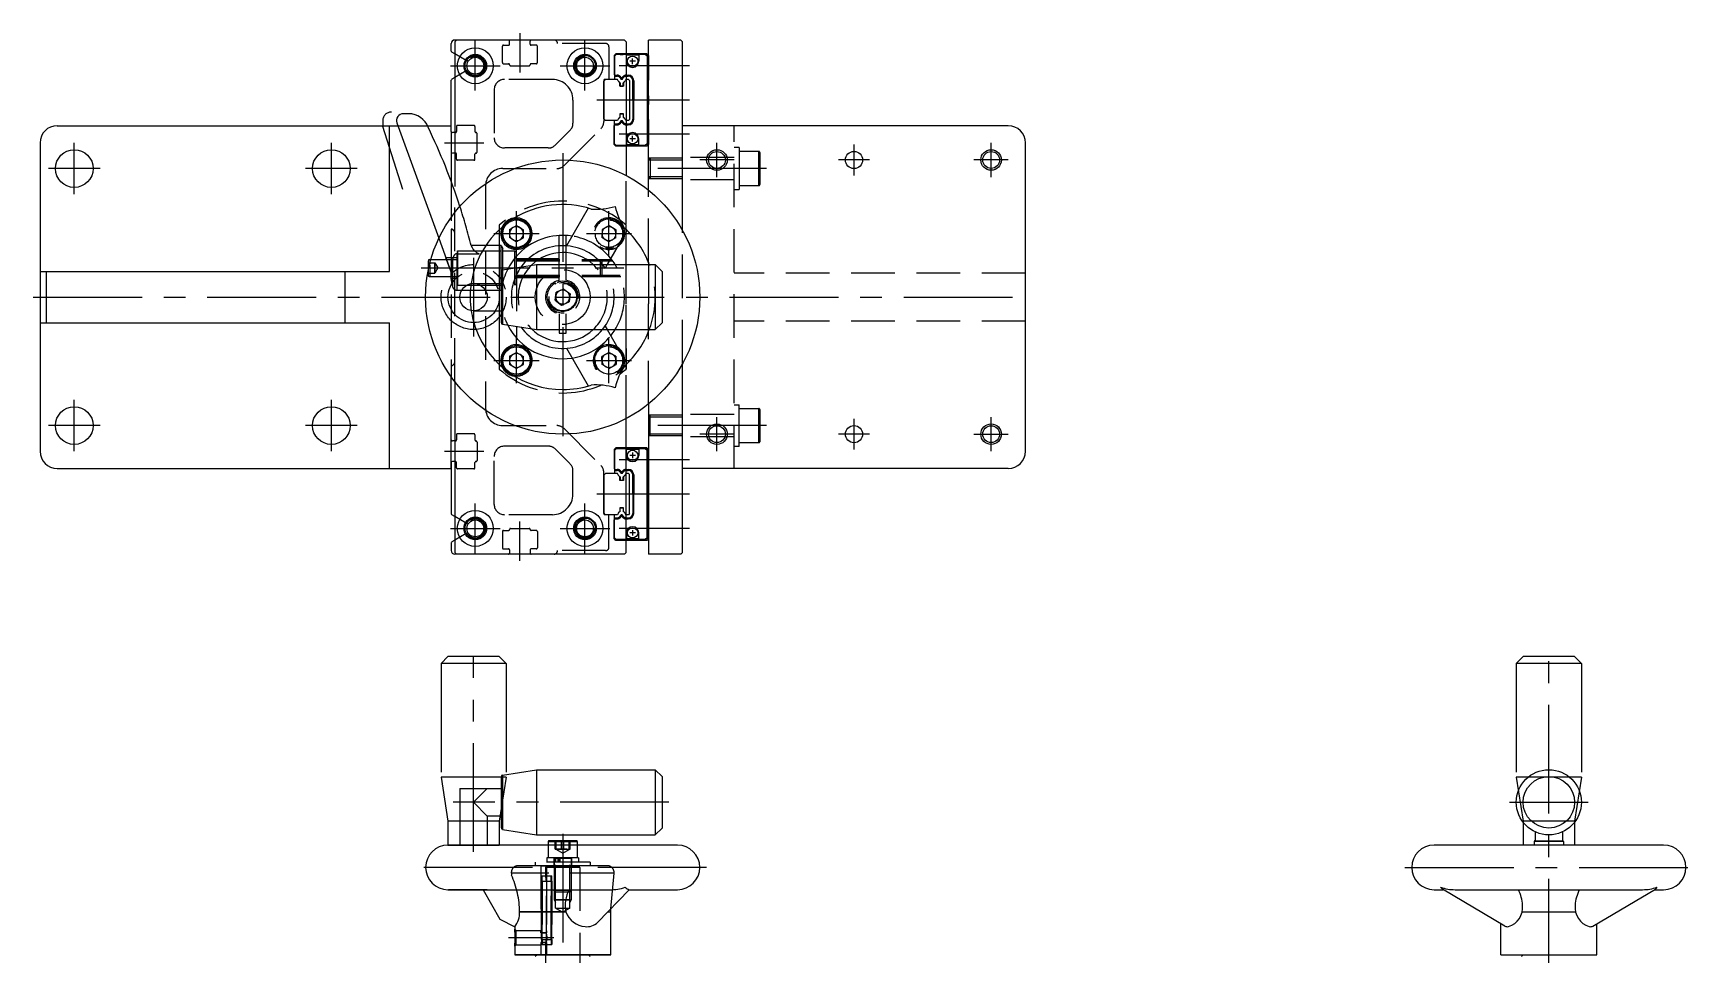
# Model space of a CAD drawing. Extents: x -30 to 517, y -19 to 683.
# Drawn here: x -2 to 482.2, y 414 to 682.9 of the extents above; entities that cross this region are included whole.
import ezdxf

# ---------------------------------------------------------------- set-up
doc = ezdxf.new("R2010")
doc.units = 0
for name, pattern in [('CENTER', [50.8, 31.75, -6.35, 6.35, -6.35]), ('DASHED', [19.05, 12.7, -6.35]), ('PHANTOM', [63.5, 31.75, -6.35, 6.35, -6.35, 6.35, -6.35])]:
    doc.linetypes.add(name, pattern=pattern)
doc.layers.get('0').update_dxf_attribs({"linetype": 'CONTINUOUS'})
doc.layers.add('CENTER', color=1, linetype='CENTER')

msp = doc.modelspace()

# ---------------------------------------------------------------- linework, layer by layer
at = {"color": 7, "linetype": 'CONTINUOUS'}
for p, q in [((120, 677.64), (120, 679.93)), ((121.5, 680.93), (121, 680.43)), ((121.5, 680.93), (121, 680.93)), ((121, 680.43), (121, 638.23)), ((170.5, 680.93), (121.5, 680.93)), ((170.5, 680.93), (171, 680.43)), ((171, 680.43), (171, 641.39)), ((177.5, 637.15), (177.5, 680.93)), ((185.5, 680.93), (177.5, 680.93)), ((187, 680.93), (185.5, 680.93)), ((187.5, 680.43), (187, 680.93)), ((187.5, 625.29), (187.5, 680.43)), ((121, 676.89), (120.15, 677.38)), ((177, 676.93), (171, 676.93)), ((176.7, 676.73), (171, 676.73)), ((171.1, 676.68), (171, 676.68)), ((171.1, 674.73), (171.1, 676.68)), ((174.7, 676.48), (171.1, 676.48)), ((173.7, 674.73), (172.1, 674.73)), ((172.9, 673.93), (172.9, 675.53)), ((174.7, 676.68), (174.7, 674.73)), ((176.6, 676.68), (174.7, 676.68)), ((177.1, 676.18), (176.6, 676.68)), ((177.2, 676.23), (176.7, 676.73)), ((177.5, 676.43), (177, 676.93)), ((177.1, 676.18), (177.1, 650.68)), ((177.2, 676.23), (177.2, 650.63)), ((177.5, 676.43), (177.5, 669.23)), ((120, 654.23), (120, 669.21)), ((121, 669.96), (120.15, 669.47)), ((171.7, 669.43), (171, 669.43)), ((171.01, 670.66), (171.63, 670.66)), ((171.01, 670.66), (171.01, 670.36)), ((171.01, 670.36), (171.63, 670.36)), ((171.63, 670.36), (171.63, 670.66)), ((172, 669.13), (171.7, 669.43)), ((172, 669.13), (172, 657.73)), ((172.93, 663.43), (172.93, 669.06)), ((172.93, 669.06), (173.23, 669.06)), ((173.23, 669.06), (173.23, 663.43)), ((177.25, 668.83), (177.5, 669.23)), ((177.25, 668.83), (177.25, 658.03)), ((172.93, 663.43), (172.93, 657.8)), ((173.23, 663.43), (172.93, 663.43)), ((173.23, 657.8), (173.23, 663.43)), ((177.5, 664.63), (177.25, 665.03)), ((177.5, 664.63), (177.5, 662.23)), ((107.58, 659.43), (106, 659.43)), ((177.5, 662.23), (177.25, 661.83)), ((5, 655.93), (102, 655.93)), ((102, 613.43), (102, 655.93)), ((102, 655.93), (104.42, 655.93)), ((104.12, 656.74), (116.37, 623.09)), ((113.04, 655.93), (120, 655.93)), ((120, 654.23), (120, 647.63)), ((121, 653.93), (120.3, 653.93)), ((171.7, 657.43), (171, 657.43)), ((171.01, 656.5), (171.63, 656.5)), ((171.01, 656.2), (171.01, 656.5)), ((171.01, 656.2), (171.63, 656.2)), ((171.63, 656.5), (171.63, 656.2)), ((172, 657.73), (171.7, 657.43)), ((172.93, 657.8), (173.23, 657.8)), ((177.25, 658.03), (177.5, 657.63)), ((177.5, 657.63), (177.5, 650.43)), ((282.5, 655.93), (187.5, 655.93)), ((0, 650.93), (0, 613.43)), ((171.1, 650.18), (171, 650.18)), ((176.7, 650.13), (171, 650.13)), ((177, 649.93), (171, 649.93)), ((171.1, 652.13), (171.1, 650.18)), ((174.7, 650.38), (171.1, 650.38)), ((173.7, 652.13), (172.1, 652.13)), ((172.9, 651.33), (172.9, 652.93)), ((174.7, 650.18), (174.7, 652.13)), ((176.6, 650.18), (174.7, 650.18)), ((177.1, 650.68), (176.6, 650.18)), ((177.2, 650.63), (176.7, 650.13)), ((177.5, 650.43), (177, 649.93)), ((287.5, 560.93), (287.5, 650.93)), ((120, 647.63), (120, 640.92)), ((121, 647.93), (120.3, 647.93)), ((159.97, 631.87), (153.63, 620.88)), ((134, 625.59), (134, 620.93)), ((134.76, 624.76), (134.41, 624.79)), ((136.98, 625.64), (136.94, 623.28)), ((136.98, 625.64), (139.04, 626.79)), ((139.04, 626.79), (141.06, 625.57)), ((141.02, 623.21), (141.06, 625.57)), ((171.23, 625.37), (165.49, 615.43)), ((171, 615.43), (171, 624.97)), ((134.5, 620.93), (130.05, 620.93)), ((134.76, 624.09), (134.41, 624.07)), ((134.5, 613.38), (134.5, 620.93)), ((134.5, 620.93), (135, 620.06)), ((135, 613.89), (135, 620.06)), ((138.96, 622.07), (136.94, 623.28)), ((138.96, 622.07), (141.02, 623.21)), ((151.5, 620.89), (151.5, 623.9)), ((153.5, 623.9), (151.5, 623.9)), ((153.5, 620.89), (153.5, 623.9)), ((113.2, 616.43), (113.2, 613.38)), ((113.7, 616.93), (114.04, 616.93)), ((113.7, 616.93), (113.7, 615.65)), ((134.92, 613.88), (144.83, 615.43)), ((135, 619.43), (138.5, 619.43)), ((138.5, 619.43), (139, 618.93)), ((138.5, 614.44), (138.5, 619.43)), ((139, 614.52), (139, 618.93)), ((144.83, 615.43), (144.83, 596.43)), ((144.83, 615.43), (179.5, 615.43)), ((179.5, 615.43), (179.5, 596.43)), ((179.5, 615.43), (181.5, 613.43)), ((0, 613.43), (0, 598.43)), ((0, 613.43), (1.83, 613.43)), ((1.83, 613.43), (88.98, 613.43)), ((1.83, 613.43), (1.83, 598.43)), ((88.98, 613.43), (102, 613.43)), ((88.98, 598.43), (88.98, 613.43)), ((134.5, 613.38), (134.5, 598.47)), ((134.92, 613.88), (134.92, 597.98)), ((181.5, 613.43), (181.5, 598.43)), ((126.5, 609.93), (134.5, 609.93)), ((126.5, 601.93), (134.5, 601.93)), ((134, 601.93), (134, 586.26)), ((0, 598.43), (0, 560.93)), ((0, 598.43), (1.83, 598.43)), ((1.83, 598.43), (88.98, 598.43)), ((88.98, 598.43), (102, 598.43)), ((102, 555.93), (102, 598.43)), ((134.92, 597.98), (144.83, 596.43)), ((139, 597.34), (139, 593.48)), ((144.83, 596.43), (179.5, 596.43)), ((165.49, 596.43), (171.23, 586.48)), ((179.5, 596.43), (181.5, 598.43)), ((153.63, 590.97), (159.97, 579.98)), ((134.76, 587.76), (134.41, 587.79)), ((134.76, 587.09), (134.41, 587.07)), ((136.98, 588.64), (136.94, 586.28)), ((138.96, 585.07), (136.94, 586.28)), ((136.98, 588.64), (139.04, 589.79)), ((138.96, 585.07), (141.02, 586.21)), ((139.04, 589.79), (141.06, 588.57)), ((141.02, 586.21), (141.06, 588.57)), ((187.5, 531.43), (187.5, 586.56)), ((120, 564.23), (120, 582.73)), ((121, 581.39), (121, 531.43)), ((177.5, 574.7), (177.5, 530.93)), ((171, 531.43), (171, 570.46)), ((120, 555.93), (120, 564.23)), ((121, 563.93), (120.3, 563.93)), ((177, 561.93), (171, 561.93)), ((176.7, 561.73), (171, 561.73)), ((177.2, 561.23), (176.7, 561.73)), ((177.5, 561.43), (177, 561.93)), ((120, 557.63), (120, 542.64)), ((121, 557.93), (120.3, 557.93)), ((171.1, 561.68), (171, 561.68)), ((171.1, 559.73), (171.1, 561.68)), ((174.7, 561.48), (171.1, 561.48)), ((173.7, 559.73), (172.1, 559.73)), ((172.9, 560.53), (172.9, 558.93)), ((174.7, 561.68), (174.7, 559.73)), ((176.6, 561.68), (174.7, 561.68)), ((177.1, 561.18), (176.6, 561.68)), ((177.1, 535.68), (177.1, 561.18)), ((177.2, 535.63), (177.2, 561.23)), ((177.5, 554.23), (177.5, 561.43)), ((187.5, 531.43), (187.5, 559)), ((5, 555.93), (102, 555.93)), ((102, 555.93), (120, 555.93)), ((171.7, 554.43), (171, 554.43)), ((171.01, 555.66), (171.63, 555.66)), ((171.01, 555.66), (171.01, 555.36)), ((171.01, 555.36), (171.63, 555.36)), ((171.63, 555.36), (171.63, 555.66)), ((172, 554.13), (171.7, 554.43)), ((172, 542.73), (172, 554.13)), ((172.93, 548.43), (172.93, 554.06)), ((172.93, 554.06), (173.23, 554.06)), ((173.23, 554.06), (173.23, 548.43)), ((177.25, 553.83), (177.5, 554.23)), ((177.25, 543.03), (177.25, 553.83)), ((282.5, 555.93), (187.5, 555.93)), ((172.93, 548.43), (172.93, 542.8)), ((173.23, 548.43), (172.93, 548.43)), ((173.23, 542.8), (173.23, 548.43)), ((177.5, 549.63), (177.25, 550.03)), ((177.5, 547.23), (177.25, 546.83)), ((177.5, 547.23), (177.5, 549.63)), ((121, 541.89), (120.15, 542.38)), ((171.7, 542.43), (171, 542.43)), ((172, 542.73), (171.7, 542.43)), ((172.93, 542.8), (173.23, 542.8)), ((177.25, 543.03), (177.5, 542.63)), ((177.5, 535.43), (177.5, 542.63)), ((171.01, 541.5), (171.63, 541.5)), ((171.01, 541.2), (171.01, 541.5)), ((171.01, 541.2), (171.63, 541.2)), ((171.63, 541.5), (171.63, 541.2)), ((172.9, 537.93), (172.9, 536.33)), ((120, 534.21), (120, 531.93)), ((121, 534.96), (120.15, 534.47)), ((171.1, 535.18), (171, 535.18)), ((176.7, 535.13), (171, 535.13)), ((177, 534.93), (171, 534.93)), ((171.1, 537.13), (171.1, 535.18)), ((174.7, 535.38), (171.1, 535.38)), ((173.7, 537.13), (172.1, 537.13)), ((174.7, 535.18), (174.7, 537.13)), ((176.6, 535.18), (174.7, 535.18)), ((177.1, 535.68), (176.6, 535.18)), ((177.2, 535.63), (176.7, 535.13)), ((177.5, 535.43), (177, 534.93)), ((121, 531.43), (121.5, 530.93)), ((121.5, 530.93), (121, 530.93)), ((170.5, 530.93), (121.5, 530.93)), ((171, 531.43), (170.5, 530.93)), ((185.5, 530.93), (177.5, 530.93)), ((187, 530.93), (177.5, 530.93)), ((187, 530.93), (185.5, 530.93)), ((187.5, 531.43), (187, 530.93)), ((187.5, 531.43), (187, 530.93)), ((134.5, 465.96), (134.5, 451.04)), ((134.92, 466.45), (144.83, 468)), ((134.92, 466.45), (134.92, 450.55)), ((144.83, 468), (144.83, 449)), ((144.83, 468), (179.5, 468)), ((179.5, 468), (179.5, 449)), ((179.5, 468), (181.5, 466)), ((181.5, 466), (181.5, 451)), ((122.5, 462.5), (130.5, 462.5)), ((122.5, 462.5), (122.5, 446)), ((130.5, 462.5), (126.5, 458.5)), ((130.5, 462.5), (134.5, 462.5)), ((126.5, 458.5), (130.5, 454.5)), ((134.5, 454.5), (130.5, 454.5)), ((130.5, 454.5), (130.5, 446)), ((134.92, 450.55), (144.83, 449)), ((179.5, 449), (181.5, 451)), ((186, 446), (119, 446)), ((186, 446), (119, 446)), ((119.02, 446), (133.98, 446)), ((119.03, 446), (119.02, 446)), ((144.83, 449), (179.5, 449)), ((148.25, 447.05), (150.88, 447.05)), ((156.75, 447.05), (148.25, 447.05)), ((148.25, 447.05), (148.25, 446)), ((156.5, 447.3), (148.5, 447.3)), ((150.88, 447.05), (156.75, 447.05)), ((156.75, 447.05), (156.75, 446)), ((473.73, 446), (406.73, 446)), ((444.48, 447.05), (435.98, 447.05)), ((435.98, 447.05), (435.98, 446)), ((436.23, 449.88), (436.23, 447.3)), ((436.23, 447.3), (444.23, 447.3)), ((444.23, 449.88), (444.23, 447.3)), ((444.48, 447.05), (444.48, 446)), ((119, 433), (130.29, 433)), ((119.14, 433), (119.98, 433)), ((119.98, 433), (119.14, 433)), ((119.16, 433), (166.39, 433)), ((119.16, 433), (166.39, 433)), ((130.29, 433), (119.98, 433)), ((130.49, 433), (122.51, 433)), ((129.33, 433), (134.12, 433)), ((129.33, 433), (130.29, 433)), ((130.29, 433), (129.33, 433)), ((129.33, 433), (134.16, 424.43)), ((171.9, 433), (162.69, 423.47)), ((171.9, 433), (186, 433)), ((171.96, 433), (186, 433)), ((406.73, 433), (409.44, 433)), ((427.37, 422.39), (409.16, 433.17)), ((412.89, 433), (467.58, 433)), ((453.1, 422.39), (471.31, 433.17)), ((471.03, 433), (473.73, 433)), ((153.43, 426.5), (139.94, 426.5)), ((139.94, 426.5), (153.43, 426.5)), ((165.65, 426.5), (166.5, 426.5)), ((166.5, 426.5), (166.58, 427.46)), ((166.5, 414), (166.5, 426.5)), ((432.44, 426.5), (448.03, 426.5)), ((134.16, 424.43), (138.5, 422.2)), ((138.5, 422.2), (138.5, 421.49)), ((426.23, 414), (426.23, 423.06)), ((454.23, 414), (454.23, 423.06)), ((138.5, 416.5), (138.5, 414)), ((152.5, 414), (138.5, 414)), ((138.5, 414), (166.5, 414)), ((145, 414), (144.5, 413.5)), ((147.73, 414), (146.1, 414)), ((146.1, 414), (147.73, 414)), ((147.73, 414), (157.45, 414)), ((166.5, 414), (152.5, 414)), ((160, 414), (160.5, 413.5)), ((426.23, 414), (454.23, 414)), ((432.73, 414), (432.23, 413.5))]:
    msp.add_line(p, q, dxfattribs=at)
at = {"color": 3, "linetype": 'DASHED'}
for p, q in [((136.7, 680.93), (121.5, 680.93)), ((134.9, 674.33), (134.9, 679.13)), ((135.2, 679.43), (136.7, 679.43)), ((137, 679.73), (137, 680.63)), ((143, 679.73), (143, 680.63)), ((150, 680.93), (143.3, 680.93)), ((144.8, 679.43), (143.3, 679.43)), ((145.1, 674.33), (145.1, 679.13)), ((165, 679.93), (151, 679.93)), ((166, 678.93), (166, 669.43)), ((124.37, 674.95), (121, 676.89)), ((135.2, 674.03), (136.7, 674.03)), ((137.3, 673.43), (142.7, 673.43)), ((144.8, 674.03), (143.3, 674.03)), ((168, 676.93), (167.5, 676.43)), ((167.5, 676.43), (167.5, 670.93)), ((168.1, 676.73), (167.6, 676.23)), ((168.1, 676.68), (167.6, 676.18)), ((167.6, 676.23), (167.6, 676.18)), ((167.6, 676.18), (167.6, 670.66)), ((171, 676.93), (168, 676.93)), ((169.3, 676.73), (168.1, 676.73)), ((171, 676.68), (168.1, 676.68)), ((169.3, 676.73), (169.3, 676.68)), ((169.3, 676.73), (170.1, 676.73)), ((170.1, 676.73), (170.1, 676.68)), ((171, 676.73), (170.1, 676.73)), ((124.37, 671.91), (121, 669.96)), ((149.5, 669.43), (135.5, 669.43)), ((165, 669.43), (164.5, 668.93)), ((164.5, 669.13), (164.5, 657.17)), ((164.5, 657.93), (164.5, 668.93)), ((166, 669.43), (164.8, 669.43)), ((168.44, 669.43), (165, 669.43)), ((167.5, 670.93), (167.6, 670.71)), ((167.6, 670.66), (168.39, 670.66)), ((167.6, 670.66), (167.6, 670.36)), ((167.6, 670.36), (168.39, 670.36)), ((167.6, 670.36), (167.6, 669.43)), ((168.39, 670.66), (168.39, 670.36)), ((168.65, 669.06), (168.44, 669.43)), ((169.2, 667.43), (169.2, 668.54)), ((169.2, 668.46), (169.25, 668.44)), ((169.25, 668.44), (169.25, 667.48)), ((169.52, 670.01), (169.26, 669.86)), ((169.26, 669.86), (169.35, 669.7)), ((169.61, 669.85), (169.35, 669.7)), ((169.52, 670.01), (169.61, 669.85)), ((169.62, 669.84), (169.61, 669.85)), ((169.61, 669.85), (169.61, 669.85)), ((169.61, 669.85), (169.62, 669.84)), ((169.88, 670.01), (169.79, 669.85)), ((169.79, 669.85), (169.79, 669.85)), ((169.79, 669.85), (170.05, 669.7)), ((169.88, 670.01), (170.14, 669.86)), ((170.05, 669.7), (170.14, 669.86)), ((170.2, 668.46), (170.15, 668.44)), ((170.15, 667.48), (170.15, 668.44)), ((170.2, 668.54), (170.2, 667.43)), ((170.96, 669.43), (170.75, 669.06)), ((171, 669.43), (170.96, 669.43)), ((132.5, 666.43), (132.5, 652.43)), ((155.5, 663.43), (155.5, 656.66)), ((170.2, 667.43), (169.2, 667.43)), ((169.25, 667.48), (170.15, 667.48)), ((169.2, 659.43), (169.2, 658.32)), ((170.2, 659.43), (169.2, 659.43)), ((169.25, 658.42), (169.25, 659.38)), ((169.25, 659.38), (170.15, 659.38)), ((170.15, 659.38), (170.15, 658.42)), ((170.2, 658.32), (170.2, 659.43)), ((104.42, 655.93), (113.04, 655.93)), ((121.2, 653.93), (121, 653.93)), ((121.5, 655.73), (121.5, 654.23)), ((126.6, 656.03), (121.8, 656.03)), ((126.9, 655.73), (126.9, 654.23)), ((154.62, 654.53), (150.39, 650.31)), ((152.88, 644.31), (163.62, 655.05)), ((165, 657.43), (164.5, 657.93)), ((168.44, 657.43), (165, 657.43)), ((167.5, 655.93), (167.6, 656.15)), ((167.5, 650.43), (167.5, 655.93)), ((167.6, 656.5), (167.6, 657.43)), ((167.6, 656.2), (167.6, 656.5)), ((167.6, 656.5), (168.39, 656.5)), ((167.6, 650.68), (167.6, 656.2)), ((167.6, 656.2), (168.39, 656.2)), ((168.39, 656.2), (168.39, 656.5)), ((168.65, 657.8), (168.44, 657.43)), ((169.2, 658.39), (169.25, 658.42)), ((169.26, 657), (169.35, 657.16)), ((169.52, 656.85), (169.26, 657)), ((169.61, 657.01), (169.35, 657.16)), ((169.52, 656.85), (169.61, 657)), ((169.62, 657.01), (169.61, 657.01)), ((169.61, 657.01), (169.61, 657)), ((169.61, 657), (169.62, 657.01)), ((169.79, 657.01), (170.05, 657.16)), ((169.79, 657.01), (169.79, 657.01)), ((169.88, 656.85), (169.79, 657.01)), ((169.88, 656.85), (170.14, 657)), ((170.05, 657.16), (170.14, 657)), ((170.2, 658.39), (170.15, 658.42)), ((170.96, 657.43), (170.75, 657.8)), ((171, 657.43), (170.96, 657.43)), ((202.5, 555.93), (202.5, 655.93)), ((127.5, 648.23), (127.5, 653.63)), ((148.27, 649.43), (135.5, 649.43)), ((168, 649.93), (167.5, 650.43)), ((168.1, 650.18), (167.6, 650.68)), ((167.6, 650.63), (167.6, 650.68)), ((168.1, 650.13), (167.6, 650.63)), ((171, 649.93), (168, 649.93)), ((171, 650.18), (168.1, 650.18)), ((169.3, 650.13), (168.1, 650.13)), ((169.3, 650.13), (169.3, 650.18)), ((169.3, 650.13), (170.1, 650.13)), ((170.1, 650.13), (170.1, 650.18)), ((171, 650.13), (170.1, 650.13)), ((204, 649.54), (202.5, 649.54)), ((204, 649.54), (204, 637.34)), ((121.2, 647.93), (121, 647.93)), ((121.5, 646.13), (121.5, 647.63)), ((126.6, 645.83), (121.8, 645.83)), ((126.9, 646.13), (126.9, 647.63)), ((187.5, 646.43), (177.5, 646.43)), ((177.5, 645.89), (178.04, 646.43)), ((187.5, 645.89), (177.5, 645.89)), ((178.04, 646.43), (178.04, 640.43)), ((202.5, 646.68), (187.5, 646.68)), ((209.7, 648.44), (204, 648.44)), ((209.7, 643.89), (209.7, 648.44)), ((210, 648.14), (210, 643.86)), ((120, 640.92), (120, 625.77)), ((135, 643.43), (150.76, 643.43)), ((171, 627.06), (171, 641.51)), ((187.5, 640.97), (177.5, 640.97)), ((178.04, 640.43), (177.5, 640.97)), ((187.5, 640.43), (177.5, 640.43)), ((202.5, 640.18), (187.5, 640.18)), ((209.7, 638.44), (209.7, 643.89)), ((210, 643.86), (210, 638.74)), ((121, 581.27), (121, 638.23)), ((130, 638.43), (130, 573.43)), ((177.5, 616.13), (177.5, 637.03)), ((202.5, 637.34), (204, 637.34)), ((204, 638.44), (209.7, 638.44)), ((120, 625.77), (120, 582.61)), ((134, 626.95), (134, 625.59)), ((163.98, 625.64), (163.94, 623.28)), ((166.04, 626.79), (163.98, 625.64)), ((166.04, 626.79), (168.06, 625.57)), ((168.02, 623.21), (168.06, 625.57)), ((170.24, 624.76), (170.59, 624.79)), ((170.24, 624.64), (170.59, 624.67)), ((171, 624.97), (171, 626.95)), ((171, 626.26), (171, 626.95)), ((187.5, 586.56), (187.5, 625.29)), ((116.37, 623.09), (120.38, 612.07)), ((130.05, 620.93), (125.8, 620.93)), ((134, 620.93), (134, 609.93)), ((151.5, 610.83), (151.5, 620.89)), ((153.5, 610.83), (153.5, 620.89)), ((165.96, 622.07), (163.94, 623.28)), ((168.02, 623.21), (165.96, 622.07)), ((113.2, 615.93), (115.2, 615.93)), ((113.2, 615.93), (115.2, 615.93)), ((113.7, 614.43), (113.7, 615.65)), ((113.7, 615.26), (113.7, 611.93)), ((114.04, 616.93), (121.84, 616.93)), ((115.2, 615.18), (115.2, 615.93)), ((115.2, 615.18), (115.2, 615.93)), ((115.2, 615.18), (115.2, 615.93)), ((115.2, 615.93), (115.2, 615.18)), ((115.2, 615.93), (116.07, 614.43)), ((115.2, 614.43), (115.2, 615.18)), ((115.2, 613.68), (115.2, 615.18)), ((115.2, 615.18), (115.2, 613.68)), ((115.2, 615.18), (115.2, 614.43)), ((118.43, 617.43), (121.84, 617.43)), ((119.88, 613.45), (118.43, 617.42)), ((120.38, 616.78), (120.38, 608.95)), ((121.64, 618.58), (121.64, 607.97)), ((121.64, 618.58), (128.14, 618.58)), ((121.64, 618.58), (128.14, 618.58)), ((121.84, 619.43), (121.84, 609.43)), ((121.84, 609.43), (121.84, 619.43)), ((121.84, 619.43), (135, 619.43)), ((121.84, 611.43), (121.84, 617.43)), ((121.84, 611.93), (121.84, 616.93)), ((139, 617.18), (151.5, 617.18)), ((139, 616.93), (166.75, 616.93)), ((139, 616.49), (167.07, 616.49)), ((163.51, 611.93), (163.51, 616.93)), ((163.51, 616.93), (163.94, 616.49)), ((163.94, 616.49), (163.94, 612.36)), ((165.49, 615.43), (164.89, 614.38)), ((171, 603.93), (171, 615.43)), ((177.5, 616.13), (177.5, 603.93)), ((113.2, 614.43), (115.2, 614.43)), ((113.2, 614.43), (115.2, 614.43)), ((113.2, 613.38), (113.2, 612.93)), ((113.2, 612.93), (113.2, 612.43)), ((113.2, 612.93), (115.2, 612.93)), ((113.2, 612.93), (115.2, 612.93)), ((113.7, 611.93), (121.84, 611.93)), ((115.2, 613.68), (115.2, 614.43)), ((115.2, 614.43), (115.2, 613.68)), ((116.07, 614.43), (115.2, 612.93)), ((115.2, 613.68), (115.2, 612.93)), ((115.2, 612.93), (115.2, 613.68)), ((115.2, 612.93), (115.2, 613.68)), ((115.2, 613.68), (115.2, 612.93)), ((119.88, 613.45), (120.38, 612.07)), ((120.38, 612.07), (119.88, 613.45)), ((119.88, 613.45), (119.88, 611.43)), ((119.88, 611.43), (121.84, 611.43)), ((134.5, 607.93), (134.5, 613.38)), ((135, 608.79), (135, 613.89)), ((138.5, 609.43), (138.5, 614.44)), ((139, 614.52), (139, 597.34)), ((139, 612.46), (139, 614.52)), ((139, 609.97), (139, 612.46)), ((139, 612.36), (169.31, 612.36)), ((139, 611.93), (169.47, 611.93)), ((139, 611.68), (151.5, 611.68)), ((151.19, 609.97), (151.08, 610.3)), ((163.52, 611.93), (163.94, 612.36)), ((287.5, 612.93), (202.5, 612.93)), ((121.64, 607.93), (134.5, 607.93)), ((121.84, 609.43), (138.5, 609.43)), ((134, 609.93), (134, 601.93)), ((134.5, 607.93), (135, 608.79)), ((138.5, 609.43), (139, 609.93)), ((150.32, 605.03), (150.63, 607.36)), ((150.57, 609.72), (150.42, 610.03)), ((152.81, 608.26), (150.63, 607.36)), ((152.81, 608.26), (154.68, 606.83)), ((154.68, 606.83), (154.37, 604.49)), ((150.32, 605.03), (152.19, 603.59)), ((151.5, 601.03), (151.5, 595.43)), ((152.19, 603.59), (154.37, 604.49)), ((153.5, 595.43), (153.5, 601.03)), ((171, 590.93), (171, 603.93)), ((177.5, 574.58), (177.5, 603.93)), ((164.89, 597.47), (165.49, 596.43)), ((287.5, 598.93), (202.5, 598.93)), ((151.5, 595.43), (153.5, 595.43)), ((171, 570.46), (171, 590.93)), ((171, 590.93), (171, 584.91)), ((171, 584.91), (171, 590.93)), ((134, 586.26), (134, 584.91)), ((165.96, 589.79), (163.94, 588.57)), ((163.98, 586.21), (163.94, 588.57)), ((166.04, 585.07), (163.98, 586.21)), ((168.02, 588.64), (165.96, 589.79)), ((166.04, 585.07), (168.06, 586.28)), ((168.02, 588.64), (168.06, 586.28)), ((170.24, 587.22), (170.59, 587.19)), ((170.24, 587.09), (170.59, 587.07)), ((171, 585.59), (171, 584.91)), ((187.5, 571.43), (177.5, 571.43)), ((178.04, 571.43), (177.5, 570.89)), ((178.04, 565.43), (178.04, 571.43)), ((202.5, 571.68), (187.5, 571.68)), ((202.5, 574.53), (204, 574.53)), ((204, 562.33), (204, 574.53)), ((204, 573.43), (209.7, 573.43)), ((209.7, 563.43), (209.7, 573.43)), ((210, 573.13), (210, 563.73)), ((135, 568.43), (150.76, 568.43)), ((152.88, 567.55), (163.62, 556.81)), ((187.5, 570.89), (177.5, 570.89)), ((121.2, 563.93), (121, 563.93)), ((121.5, 565.73), (121.5, 564.23)), ((126.6, 566.03), (121.8, 566.03)), ((126.9, 565.73), (126.9, 564.23)), ((127.5, 563.63), (127.5, 558.23)), ((148.27, 562.43), (135.5, 562.43)), ((168, 561.93), (167.5, 561.43)), ((168.1, 561.73), (167.6, 561.23)), ((171, 561.93), (168, 561.93)), ((169.3, 561.73), (168.1, 561.73)), ((169.3, 561.73), (169.3, 561.68)), ((169.3, 561.73), (170.1, 561.73)), ((170.1, 561.73), (170.1, 561.68)), ((171, 561.73), (170.1, 561.73)), ((187.5, 565.97), (177.5, 565.97)), ((177.5, 565.97), (178.04, 565.43)), ((187.5, 565.43), (177.5, 565.43)), ((202.5, 565.18), (187.5, 565.18)), ((204, 562.33), (202.5, 562.33)), ((209.7, 563.43), (204, 563.43)), ((121.2, 557.93), (121, 557.93)), ((121.5, 556.13), (121.5, 557.63)), ((126.9, 556.13), (126.9, 557.63)), ((132.5, 545.43), (132.5, 559.43)), ((154.62, 557.32), (150.39, 561.55)), ((167.5, 561.43), (167.5, 555.93)), ((168.1, 561.68), (167.6, 561.18)), ((167.6, 561.23), (167.6, 561.18)), ((167.6, 561.18), (167.6, 555.66)), ((171, 561.68), (168.1, 561.68)), ((126.6, 555.83), (121.8, 555.83)), ((155.5, 548.43), (155.5, 555.2)), ((164.5, 542.73), (164.5, 554.68)), ((165, 554.43), (164.5, 553.93)), ((164.5, 553.93), (164.5, 542.93)), ((168.44, 554.43), (165, 554.43)), ((167.5, 555.93), (167.6, 555.71)), ((167.6, 555.66), (167.6, 555.36)), ((167.6, 555.66), (168.39, 555.66)), ((167.6, 555.36), (168.39, 555.36)), ((167.6, 555.36), (167.6, 554.43)), ((168.39, 555.66), (168.39, 555.36)), ((168.65, 554.06), (168.44, 554.43)), ((169.2, 552.43), (169.2, 553.54)), ((169.2, 553.46), (169.25, 553.44)), ((170.2, 552.43), (169.2, 552.43)), ((169.25, 553.44), (169.25, 552.48)), ((169.25, 552.48), (170.15, 552.48)), ((169.52, 555.01), (169.26, 554.86)), ((169.26, 554.86), (169.35, 554.7)), ((169.61, 554.85), (169.35, 554.7)), ((169.52, 555.01), (169.61, 554.85)), ((169.62, 554.84), (169.61, 554.85)), ((169.61, 554.85), (169.61, 554.85)), ((169.61, 554.85), (169.62, 554.84)), ((169.88, 555.01), (169.79, 554.85)), ((169.79, 554.85), (169.79, 554.85)), ((169.79, 554.85), (170.05, 554.7)), ((169.88, 555.01), (170.14, 554.86)), ((170.05, 554.7), (170.14, 554.86)), ((170.2, 553.46), (170.15, 553.44)), ((170.15, 552.48), (170.15, 553.44)), ((170.2, 553.54), (170.2, 552.43)), ((170.96, 554.43), (170.75, 554.06)), ((171, 554.43), (170.96, 554.43)), ((149.5, 542.43), (135.5, 542.43)), ((165, 542.43), (164.5, 542.93)), ((166, 542.43), (164.8, 542.43)), ((168.44, 542.43), (165, 542.43)), ((166, 532.93), (166, 542.43)), ((167.6, 541.5), (167.6, 542.43)), ((168.65, 542.8), (168.44, 542.43)), ((169.2, 544.43), (169.2, 543.32)), ((170.2, 544.43), (169.2, 544.43)), ((169.2, 543.39), (169.25, 543.42)), ((169.25, 543.42), (169.25, 544.38)), ((169.25, 544.38), (170.15, 544.38)), ((170.15, 544.38), (170.15, 543.42)), ((170.2, 543.39), (170.15, 543.42)), ((170.2, 543.32), (170.2, 544.43)), ((170.96, 542.43), (170.75, 542.8)), ((171, 542.43), (170.96, 542.43)), ((124.37, 539.95), (121, 541.89)), ((134.9, 537.53), (134.9, 532.73)), ((135.2, 537.83), (136.7, 537.83)), ((137.3, 538.43), (142.7, 538.43)), ((144.8, 537.83), (143.3, 537.83)), ((145.1, 537.53), (145.1, 532.73)), ((167.5, 540.93), (167.6, 541.15)), ((167.5, 535.43), (167.5, 540.93)), ((167.6, 541.5), (168.39, 541.5)), ((167.6, 541.2), (167.6, 541.5)), ((167.6, 535.68), (167.6, 541.2)), ((167.6, 541.2), (168.39, 541.2)), ((168.39, 541.2), (168.39, 541.5)), ((169.26, 542), (169.35, 542.16)), ((169.52, 541.85), (169.26, 542)), ((169.61, 542.01), (169.35, 542.16)), ((169.52, 541.85), (169.61, 542)), ((169.62, 542.01), (169.61, 542.01)), ((169.61, 542.01), (169.61, 542)), ((169.61, 542), (169.62, 542.01)), ((169.79, 542.01), (170.05, 542.16)), ((169.79, 542.01), (169.79, 542.01)), ((169.88, 541.85), (169.79, 542.01)), ((169.88, 541.85), (170.14, 542)), ((170.05, 542.16), (170.14, 542)), ((124.37, 536.91), (121, 534.96)), ((168, 534.93), (167.5, 535.43)), ((168.1, 535.18), (167.6, 535.68)), ((167.6, 535.63), (167.6, 535.68)), ((168.1, 535.13), (167.6, 535.63)), ((171, 534.93), (168, 534.93)), ((171, 535.18), (168.1, 535.18)), ((169.3, 535.13), (168.1, 535.13)), ((169.3, 535.13), (169.3, 535.18)), ((169.3, 535.13), (170.1, 535.13)), ((170.1, 535.13), (170.1, 535.18)), ((171, 535.13), (170.1, 535.13)), ((136.7, 530.93), (121.5, 530.93)), ((135.2, 532.43), (136.7, 532.43)), ((137, 532.13), (137, 531.23)), ((143, 532.13), (143, 531.23)), ((144.8, 532.43), (143.3, 532.43)), ((150, 530.93), (143.3, 530.93)), ((165, 531.93), (151, 531.93)), ((148.25, 446), (148.25, 442.3)), ((150.32, 444.8), (150.32, 447.3)), ((150.32, 447.3), (150.63, 447.3)), ((150.63, 444.8), (150.63, 447.3)), ((152.19, 444.8), (152.19, 447.3)), ((152.81, 444.8), (152.81, 447.3)), ((154.37, 444.8), (154.37, 447.3)), ((154.68, 444.8), (154.68, 447.3)), ((156.75, 446), (156.75, 442.3)), ((160.5, 441), (144.5, 441)), ((144.5, 441), (144.5, 440)), ((157.1, 442.3), (147.9, 442.3)), ((147.9, 442.3), (147.9, 441)), ((157.09, 441), (147.9, 441)), ((156.71, 442.3), (148.25, 442.3)), ((149.82, 442.3), (155.19, 442.3)), ((149.9, 441), (149.9, 440)), ((155.08, 441), (149.91, 441)), ((155.05, 442.3), (149.95, 442.3)), ((149.95, 442.3), (149.95, 441)), ((155.05, 441), (149.95, 441)), ((155, 442.1), (150, 442.1)), ((150, 442.1), (150, 430)), ((150.32, 444.8), (150.48, 444.8)), ((150.32, 444.8), (151.26, 444.8)), ((151.34, 442.3), (150.42, 442.3)), ((150.42, 442.3), (150.42, 441)), ((151.34, 441), (150.42, 441)), ((150.43, 427.6), (150.43, 442.3)), ((151.26, 444.8), (150.46, 444.8)), ((150.46, 444.8), (152.5, 443.62)), ((150.48, 444.8), (150.63, 444.8)), ((151.72, 444.8), (150.48, 444.8)), ((151.72, 444.8), (150.63, 444.8)), ((151.71, 442.3), (151.08, 442.3)), ((151.08, 442.3), (151.08, 441)), ((151.71, 441), (151.08, 441)), ((151.26, 444.8), (152.19, 444.8)), ((151.26, 444.8), (153.28, 444.8)), ((151.34, 441), (151.34, 442.3)), ((151.71, 441), (151.71, 442.3)), ((152.81, 444.8), (151.72, 444.8)), ((153.74, 444.8), (151.72, 444.8)), ((152.19, 444.8), (153.28, 444.8)), ((152.5, 443.62), (154.54, 444.8)), ((152.81, 444.8), (153.74, 444.8)), ((153.28, 444.8), (154.37, 444.8)), ((153.28, 444.8), (154.52, 444.8)), ((153.74, 444.8), (154.68, 444.8)), ((153.74, 444.8), (154.54, 444.8)), ((154.52, 444.8), (154.37, 444.8)), ((154.68, 444.8), (154.52, 444.8)), ((154.57, 427.6), (154.57, 442.3)), ((155, 442.1), (155, 430)), ((155.05, 442.3), (155.05, 441)), ((155.1, 441), (155.1, 440)), ((157.1, 442.3), (157.1, 441)), ((160.5, 441), (160.5, 440)), ((137.51, 437.83), (137.56, 437.29)), ((167.48, 437.83), (137.52, 437.83)), ((165.5, 440), (139.5, 440)), ((160.5, 440), (144.54, 440)), ((146.1, 440), (146.1, 420.42)), ((146.1, 440), (146.1, 420.42)), ((147.73, 440), (146.1, 440)), ((146.1, 440), (147.73, 440)), ((146.3, 436.84), (146.46, 437)), ((146.3, 435.5), (146.3, 436.84)), ((146.46, 435.5), (146.46, 437)), ((146.46, 437), (149.3, 437)), ((148, 440), (147.5, 439.5)), ((157.5, 439.5), (147.5, 439.5)), ((147.5, 439.5), (147.5, 437)), ((147.73, 440), (157.45, 440)), ((147.73, 440), (147.73, 420.42)), ((147.73, 440), (147.73, 420.42)), ((156.95, 440), (148.05, 440)), ((149.14, 435.5), (149.14, 437)), ((149.3, 436.84), (149.14, 437)), ((149.3, 435.5), (149.3, 437)), ((149.3, 435.5), (149.3, 436.84)), ((149.75, 440), (150, 439.75)), ((155.25, 440), (149.8, 440)), ((155.08, 440), (149.91, 440)), ((150, 439.75), (155, 439.75)), ((155.25, 440), (155, 439.75)), ((157, 440), (157.5, 439.5)), ((157.5, 439.5), (157.5, 399.4)), ((166.58, 427.46), (167.49, 437.83)), ((146.3, 435.5), (146.3, 418.5)), ((146.3, 418.5), (146.3, 435.5)), ((146.3, 435.5), (146.46, 435.5)), ((146.3, 435.5), (146.46, 435.5)), ((146.46, 435.5), (149.14, 435.5)), ((146.46, 435.5), (149.14, 435.5)), ((146.46, 418.5), (146.46, 435.5)), ((146.46, 435.5), (146.46, 418.5)), ((147.73, 435.5), (149.3, 435.5)), ((147.73, 435.5), (149.3, 435.5)), ((147.73, 435.5), (147.73, 418.5)), ((147.73, 418.5), (147.73, 435.5)), ((149.14, 435.5), (149.14, 418.5)), ((149.14, 418.5), (149.14, 435.5)), ((149.14, 435.5), (149.3, 435.5)), ((149.14, 435.5), (149.3, 435.5)), ((149.3, 435.5), (149.3, 418.5)), ((149.3, 418.5), (149.3, 435.5)), ((149.3, 418.5), (149.3, 435.5)), ((149.3, 435.5), (149.3, 418.5)), ((150.43, 432.3), (150, 432.73)), ((155, 432.73), (150, 432.73)), ((154.57, 432.3), (150.43, 432.3)), ((154.57, 432.3), (155, 432.73)), ((150, 430), (155, 430)), ((150, 430), (150.43, 429.25)), ((154.6, 430), (150.4, 430)), ((150.43, 427.6), (154.57, 427.6)), ((150.43, 427.6), (152.5, 426.41)), ((154.57, 427.6), (152.5, 426.41)), ((155, 430), (154.57, 429.25)), ((138.5, 421.5), (138.93, 421.07)), ((138.5, 416.5), (138.93, 416.93)), ((138.93, 416.93), (138.93, 421.07)), ((138.93, 421.07), (146.1, 421.07)), ((138.93, 416.93), (146.1, 416.93)), ((146.1, 420.42), (146.1, 421.07)), ((147.73, 420.42), (146.1, 420.42)), ((146.1, 420.42), (147.73, 420.42)), ((146.1, 417.58), (146.1, 414)), ((146.1, 417.58), (146.1, 414)), ((146.1, 417.58), (146.1, 416.93)), ((146.1, 417.58), (147.73, 417.58)), ((147.73, 417.58), (146.1, 417.58)), ((146.3, 418.5), (146.3, 417.16)), ((146.46, 418.5), (146.3, 418.5)), ((146.46, 418.5), (146.3, 418.5)), ((146.3, 417.16), (146.46, 417)), ((146.46, 418.5), (149.14, 418.5)), ((146.46, 418.5), (149.14, 418.5)), ((146.46, 418.5), (146.46, 417)), ((146.46, 417), (149.3, 417)), ((147.5, 417), (147.5, 399.28)), ((147.73, 418.5), (149.3, 418.5)), ((147.73, 418.5), (149.3, 418.5)), ((147.73, 417.58), (147.73, 414)), ((147.73, 417.58), (147.73, 414)), ((149.3, 418.5), (149.14, 418.5)), ((149.14, 418.5), (149.14, 417)), ((149.3, 418.5), (149.14, 418.5)), ((149.3, 417.16), (149.14, 417)), ((149.3, 418.5), (149.3, 417)), ((149.3, 418.5), (149.3, 417.16))]:
    msp.add_line(p, q, dxfattribs=at)
at = {"color": 3, "linetype": 'PHANTOM'}
for p, q in [((100, 657.43), (100, 655.67)), ((105.81, 637.32), (100, 655.67)), ((119, 501), (117, 499)), ((136, 499), (117, 499)), ((117, 499), (117, 465.79)), ((134, 501), (119, 501)), ((126.5, 444), (126.5, 503)), ((134, 501), (136, 499)), ((136, 499), (136, 465.79)), ((432.73, 501), (430.73, 499)), ((449.73, 499), (430.73, 499)), ((430.73, 499), (430.73, 465.79)), ((447.73, 501), (432.73, 501)), ((447.73, 501), (449.73, 499)), ((449.73, 499), (449.73, 465.79)), ((136, 465.79), (117, 465.79)), ((117, 465.79), (119, 453)), ((136, 465.79), (134, 453)), ((449.73, 465.79), (430.73, 465.79)), ((430.73, 465.79), (432.73, 453)), ((449.73, 465.79), (447.73, 453)), ((134, 453), (119, 453)), ((119, 453), (119, 446)), ((134, 453), (134, 446)), ((447.73, 453), (432.73, 453)), ((432.73, 453), (432.73, 446)), ((447.73, 453), (447.73, 446))]:
    msp.add_line(p, q, dxfattribs=at)
at = {"color": 7, "linetype": 'CONTINUOUS'}
for centre, radius in [((127, 673.43), 5.25), ((159, 673.43), 5.25), ((127, 673.43), 3.3), ((127, 673.43), 2.46), ((159, 673.43), 3.3), ((159, 673.43), 2.46), ((172.9, 674.73), 1.5), ((10, 643.43), 5.5), ((85, 643.43), 5.5), ((172.9, 652.13), 1.5), ((152.5, 605.93), 40), ((197.5, 645.93), 2.46), ((237.5, 645.93), 2.5), ((277.5, 645.93), 2.46), ((139, 624.43), 4), ((126.5, 605.93), 4), ((139, 587.43), 4), ((10, 568.43), 5.5), ((85, 568.43), 5.5), ((197.5, 565.93), 2.46), ((237.5, 565.93), 2.5), ((277.5, 565.93), 2.46), ((172.9, 559.73), 1.5), ((127, 538.43), 5.25), ((159, 538.43), 5.25), ((127, 538.43), 3.3), ((127, 538.43), 2.46), ((159, 538.43), 3.3), ((159, 538.43), 2.46), ((172.9, 537.13), 1.5), ((440.23, 458.5), 9.5), ((440.23, 458.5), 7.5)]:
    msp.add_circle(centre, radius, dxfattribs=at)
at = {"color": 3, "linetype": 'CONTINUOUS'}
for centre in [(127, 673.43), (159, 673.43), (197.5, 645.93), (277.5, 645.93), (197.5, 565.93), (277.5, 565.93), (127, 538.43), (159, 538.43)]:
    msp.add_circle(centre, 3, dxfattribs=at)
at = {"color": 3, "linetype": 'DASHED'}
for centre, radius in [((159, 673.43), 2.75), ((166, 624.43), 4), ((152.5, 605.93), 8), ((152.5, 605.93), 4.25), ((152.5, 605.93), 4), ((166, 587.43), 4), ((159, 538.43), 2.75)]:
    msp.add_circle(centre, radius, dxfattribs=at)
at = {"color": 3, "linetype": 'PHANTOM'}
for radius in [9.47, 7.47]:
    msp.add_circle((126.5, 605.93), radius, dxfattribs=at)
at = {"color": 7, "linetype": 'CONTINUOUS'}
for centre, radius, start, end in [((121, 679.93), 1, 90, 180), ((120.3, 677.64), 0.3, 180, 240), ((172.9, 674.73), 1.8, 180, 0), ((120.3, 669.21), 0.3, 120, 180), ((171.01, 669.36), 1.3, 90, 90.2346), ((171.01, 669.36), 1, 90, 90.3049), ((171.63, 669.06), 1.6, 0.0008, 89.9992), ((171.63, 669.06), 1.3, 0, 90), ((106, 657.43), 2, 90, 200), ((107.58, 653.43), 6, 20, 90), ((5, 650.93), 5, 90, 180), ((-48.76, 576.98), 180, 17.9285, 25.8569), ((120.3, 654.23), 0.3, 180, 270), ((171.01, 657.5), 1, 269.6951, 270), ((171.01, 657.5), 1.3, 269.7654, 270), ((172.9, 652.13), 1.8, 0, 180), ((171.63, 657.8), 1.3, 270, 0), ((171.63, 657.8), 1.6, 270.0008, 359.9992), ((282.5, 650.93), 5, 0, 90), ((120.3, 647.63), 0.3, 90, 180), ((152.5, 605.93), 27, 72.0545, 171.6172), ((162.1, 652.15), 20.57, 266.4435, 286.0069), ((188, 637.46), 20.87, 194.1186, 213.3829), ((139, 624.43), 4.6, 155.6427, 96.596), ((139, 624.43), 4.25, 179.0338, 109.4003), ((139, 624.43), 4.25, 142.8384, 179.0338), ((139, 624.43), 2.04, 119.0338, 179.0338), ((139, 624.43), 2.04, 59.0338, 119.0338), ((139, 624.43), 2.04, 359.0338, 59.0338), ((152.5, 605.93), 27, 20.6006, 47.9613), ((139, 624.43), 2.04, 179.0338, 239.0338), ((139, 624.43), 2.04, 239.0338, 299.0338), ((152.5, 605.93), 18, 81.1684, 138.5904), ((139, 624.43), 2.04, 299.0338, 359.0338), ((152.5, 605.93), 15, 39.3012, 144.0759), ((166, 624.43), 4.6, 301.9231, 358.0769), ((166, 624.43), 4.25, 312.7419, 347.2581), ((113.7, 616.43), 0.5, 90, 180), ((152.5, 605.93), 13, 46.9581, 134.477), ((152.5, 605.93), 18, 31.8554, 38.8316), ((135, 613.38), 0.5, 98.885, 180), ((152.5, 605.93), 27, 188.3828, 200.4824), ((152.5, 605.93), 27, 200.4824, 270), ((135, 598.47), 0.5, 180, 261.115), ((152.5, 605.93), 18, 207.0757, 278.8316), ((152.5, 605.93), 15, 215.9241, 320.6988), ((152.5, 605.93), 13, 225.523, 313.0419), ((152.5, 605.93), 18, 321.6069, 328.1446), ((152.5, 605.93), 27, 312.0501, 339.3994), ((139, 587.43), 4.6, 263.404, 204.3573), ((139, 587.43), 4.25, 250.5997, 179.0338), ((166, 587.43), 4.6, 1.9231, 58.0769), ((139, 587.43), 4.25, 179.0338, 217.1616), ((139, 587.43), 2.04, 119.0338, 179.0338), ((139, 587.43), 2.04, 179.0338, 239.0338), ((139, 587.43), 2.04, 59.0338, 119.0338), ((139, 587.43), 2.04, 299.0338, 359.0338), ((139, 587.43), 2.04, 359.0338, 59.0338), ((166, 587.43), 4.25, 12.7419, 47.2581), ((139, 587.43), 2.04, 239.0338, 299.0338), ((187.85, 574.46), 20.7, 146.5143, 165.9496), ((152.5, 605.93), 27, 270, 287.9696), ((162.19, 560.66), 19.63, 73.4963, 93.9733), ((120.3, 564.23), 0.3, 180, 270), ((5, 560.93), 5, 180, 270), ((120.3, 557.63), 0.3, 90, 180), ((172.9, 559.73), 1.8, 180, 0), ((282.5, 560.93), 5, 270, 0), ((171.01, 554.36), 1.3, 90, 90.2346), ((171.01, 554.36), 1, 90, 90.3049), ((171.63, 554.06), 1.6, 0.0008, 89.9992), ((171.63, 554.06), 1.3, 0, 90), ((120.3, 542.64), 0.3, 180, 240), ((171.63, 542.8), 1.6, 270.0008, 359.9992), ((171.63, 542.8), 1.3, 270, 0), ((171.01, 542.5), 1, 269.6951, 270), ((171.01, 542.5), 1.3, 269.7654, 270), ((172.9, 537.13), 1.8, 0, 180), ((120.3, 534.21), 0.3, 120, 180), ((121, 531.93), 1, 180, 270), ((135, 465.96), 0.5, 98.885, 180), ((135, 451.11), 0.5, 180, 261.115), ((119, 439.5), 6.5, 90, 270), ((148.5, 447.05), 0.25, 90, 180), ((156.5, 447.05), 0.25, 0, 90), ((186, 439.5), 6.5, 270, 90), ((406.73, 439.5), 6.5, 90, 270), ((436.23, 447.05), 0.25, 90, 180), ((444.23, 447.05), 0.25, 0, 90), ((473.73, 439.5), 6.5, 270, 90), ((162.12, 428.51), 8.92, 149.7566, 193.0267), ((166.49, 446.07), 13.07, 269.3564, 288.9453), ((172.42, 435.15), 2.21, 220.4718, 256.4048), ((412.88, 445.87), 12.87, 250.8151, 270.0353), ((409.92, 434.37), 1.43, 207.5578, 237.8784), ((420.54, 427.67), 12.06, 3.6567, 26.2405), ((459.93, 427.67), 12.06, 153.7595, 176.3433), ((467.58, 445.87), 12.87, 269.9647, 289.1849), ((470.55, 434.37), 1.43, 302.1216, 332.4422), ((133.22, 426.36), 6.72, 321.8056, 1.2045), ((159.62, 428.79), 6.6, 200.3497, 265.0141), ((426.69, 427.87), 5.91, 287.785, 5.6431), ((453.78, 427.87), 5.91, 174.3569, 252.215), ((120.16, 419), 18.51, 352.2496, 7.7504), ((159.58, 426.6), 4.41, 263.0048, 314.8324), ((428.14, 423.86), 1.66, 242.1947, 282.1884), ((452.33, 423.86), 1.66, 257.8116, 297.8053)]:
    msp.add_arc(centre, radius, start, end, dxfattribs=at)
at = {"color": 3, "linetype": 'DASHED'}
for centre, radius, start, end in [((135.2, 679.13), 0.3, 90, 180), ((136.7, 680.63), 0.3, 0, 90), ((136.7, 679.73), 0.3, 270, 0), ((143.3, 680.63), 0.3, 90, 180), ((143.3, 679.73), 0.3, 180, 270), ((144.8, 679.13), 0.3, 0, 90), ((150, 679.93), 1, 0, 90), ((165, 678.93), 1, 0, 90), ((124.52, 675.2), 0.3, 240, 324.3552), ((127, 673.43), 2.75, 215.6448, 144.3552), ((135.2, 674.33), 0.3, 180, 270), ((136.7, 673.73), 0.3, 0, 90), ((137.3, 673.73), 0.3, 180, 270), ((142.7, 673.73), 0.3, 270, 0), ((143.3, 673.73), 0.3, 90, 180), ((144.8, 674.33), 0.3, 270, 0), ((124.52, 671.65), 0.3, 35.6448, 120), ((135.5, 666.43), 3, 90, 180), ((149.5, 663.43), 6, 0, 90), ((164.8, 669.13), 0.3, 90, 180), ((168.39, 669.36), 1.3, 30, 90), ((168.39, 669.36), 1, 30, 90), ((169.79, 669.72), 1.32, 210, 243.402), ((169.7, 669.9), 0.4, 210, 330), ((171.01, 669.36), 1.3, 90.2346, 150), ((171.01, 669.36), 1, 90.3049, 150), ((169.61, 669.72), 1.32, 296.598, 330), ((121.2, 654.23), 0.3, 270, 0), ((121.8, 655.73), 0.3, 90, 180), ((126.6, 655.73), 0.3, 0, 90), ((127.2, 654.23), 0.3, 180, 270), ((127.2, 653.63), 0.3, 0, 90), ((152.5, 656.66), 3, 315, 0), ((161.5, 657.17), 3, 315, 0), ((168.39, 657.5), 1, 270, 330), ((168.39, 657.5), 1.3, 270, 330), ((169.79, 657.14), 1.32, 116.598, 150), ((169.7, 656.96), 0.4, 30, 150), ((171.01, 657.5), 1.3, 210, 269.7654), ((171.01, 657.5), 1, 210, 269.6951), ((169.61, 657.14), 1.32, 30, 63.402), ((135.5, 652.43), 3, 180, 270), ((148.27, 652.43), 3, 270, 315), ((121.2, 647.63), 0.3, 0, 90), ((121.8, 646.13), 0.3, 180, 270), ((126.6, 646.13), 0.3, 270, 0), ((127.2, 647.63), 0.3, 90, 180), ((127.2, 648.23), 0.3, 270, 0), ((150.76, 646.43), 3, 270, 315), ((209.7, 648.14), 0.3, 0, 90), ((135, 638.43), 5, 90, 180), ((209.7, 638.74), 0.3, 270, 0), ((-48.76, 576.98), 180, 14.1431, 17.9285), ((152.5, 605.93), 28, 48.6456, 131.3544), ((152.5, 605.93), 28, 48.6456, 131.3544), ((119.7, 624.51), 1.3, 0, 76.6576), ((139, 624.43), 4.6, 96.596, 155.6427), ((139, 624.43), 4.25, 109.4003, 142.8384), ((166, 624.43), 4.6, 358.0769, 301.9231), ((166, 624.43), 4.25, 359.0338, 289.4003), ((166, 624.43), 2.04, 119.0338, 179.0338), ((166, 624.43), 2.04, 59.0338, 119.0338), ((166, 624.43), 2.04, 359.0338, 59.0338), ((129.54, 622.33), 4, 200, 249.5), ((129.54, 622.33), 4, 200, 249.5), ((129.54, 622.33), 4, 200.4815, 249.4941), ((152.5, 605.93), 18, 38.8316, 81.1684), ((166, 624.43), 2.04, 179.0338, 239.0338), ((166, 624.43), 2.04, 239.0338, 299.0338), ((166, 624.43), 2.04, 299.0338, 359.0338), ((166, 624.43), 4.25, 347.2581, 359.0338), ((141.64, 614.43), 21.39, 173.6791, 186.3201), ((141.64, 614.43), 21.39, 173.6791, 186.3201), ((123.03, 616.64), 2.66, 146.9732, 176.9739), ((121.69, 617.54), 1.04, 92.8793, 148.133), ((152.5, 605.93), 18, 138.5904, 207.0757), ((152.5, 605.93), 13, 134.477, 225.523), ((152.5, 605.93), 13, 313.0419, 46.9581), ((152.5, 605.93), 15, 320.6988, 39.3012), ((152.5, 605.93), 18, 328.1446, 31.8554), ((152.5, 605.93), 27, 339.3994, 20.6006), ((113.7, 612.43), 0.5, 180, 270), ((141.64, 614.43), 21.97, 187.848, 194.5701), ((152.5, 605.93), 15, 144.0759, 215.9241), ((152.5, 605.93), 5, 101.537, 78.463), ((152.5, 605.93), 4.6, 116.9483, 107.9483), ((121.64, 609.23), 1.3, 194.5701, 270), ((152.5, 605.93), 27, 171.6172, 188.3828), ((152.5, 605.93), 2.04, 172.4483, 232.4483), ((152.5, 605.93), 2.04, 112.4483, 172.4483), ((152.5, 605.93), 2.04, 52.4483, 112.4483), ((152.5, 605.93), 2.04, 292.4483, 352.4483), ((152.5, 605.93), 2.04, 352.4483, 52.4483), ((152.5, 605.93), 2.04, 232.4483, 292.4483), ((152.5, 605.93), 18, 278.8316, 321.1684), ((166, 587.43), 4.6, 58.0769, 1.9231), ((166, 587.43), 4.25, 47.2581, 0.9662), ((119.7, 587.11), 1.3, 283.3424, 0), ((166, 587.43), 2.04, 120.9662, 180.9662), ((166, 587.43), 2.04, 180.9662, 240.9662), ((166, 587.43), 2.04, 60.9662, 120.9662), ((166, 587.43), 2.04, 0.9662, 60.9662), ((166, 587.43), 2.04, 300.9662, 0.9662), ((166, 587.43), 4.25, 0.9662, 12.7419), ((152.5, 605.93), 28, 228.6456, 311.3544), ((152.5, 605.93), 28, 228.6456, 311.3544), ((139, 587.43), 4.6, 204.3573, 263.404), ((139, 587.43), 4.25, 217.1616, 250.5997), ((166, 587.43), 2.04, 240.9662, 300.9662), ((135, 573.43), 5, 180, 270), ((209.7, 573.13), 0.3, 0, 90), ((150.76, 565.43), 3, 45, 90), ((121.2, 564.23), 0.3, 270, 0), ((121.8, 565.73), 0.3, 90, 180), ((126.6, 565.73), 0.3, 0, 90), ((127.2, 564.23), 0.3, 180, 270), ((127.2, 563.63), 0.3, 0, 90), ((135.5, 559.43), 3, 90, 180), ((148.27, 559.43), 3, 45, 90), ((209.7, 563.73), 0.3, 270, 0), ((121.2, 557.63), 0.3, 0, 90), ((127.2, 557.63), 0.3, 90, 180), ((127.2, 558.23), 0.3, 270, 0), ((152.5, 555.2), 3, 0, 45), ((121.8, 556.13), 0.3, 180, 270), ((126.6, 556.13), 0.3, 270, 0), ((161.5, 554.68), 3, 0, 45), ((168.39, 554.36), 1.3, 30, 90), ((168.39, 554.36), 1, 30, 90), ((169.79, 554.72), 1.32, 210, 243.402), ((169.7, 554.9), 0.4, 210, 330), ((171.01, 554.36), 1.3, 90.2346, 150), ((171.01, 554.36), 1, 90.3049, 150), ((169.61, 554.72), 1.32, 296.598, 330), ((149.5, 548.43), 6, 270, 0), ((135.5, 545.43), 3, 180, 270), ((164.8, 542.73), 0.3, 180, 270), ((169.79, 542.14), 1.32, 116.598, 150), ((169.7, 541.96), 0.4, 30, 150), ((169.61, 542.14), 1.32, 30, 63.402), ((124.52, 540.2), 0.3, 240, 324.3552), ((127, 538.43), 2.75, 215.6448, 144.3552), ((135.2, 537.53), 0.3, 90, 180), ((136.7, 538.13), 0.3, 270, 0), ((137.3, 538.13), 0.3, 90, 180), ((142.7, 538.13), 0.3, 0, 90), ((143.3, 538.13), 0.3, 180, 270), ((144.8, 537.53), 0.3, 0, 90), ((168.39, 542.5), 1, 270, 330), ((168.39, 542.5), 1.3, 270, 330), ((171.01, 542.5), 1.3, 210, 269.7654), ((171.01, 542.5), 1, 210, 269.6951), ((124.52, 536.65), 0.3, 35.6448, 120), ((135.2, 532.73), 0.3, 180, 270), ((144.8, 532.73), 0.3, 270, 0), ((165, 532.93), 1, 270, 0), ((136.7, 532.13), 0.3, 0, 90), ((136.7, 531.23), 0.3, 270, 0), ((143.3, 532.13), 0.3, 90, 180), ((143.3, 531.23), 0.3, 180, 270), ((150, 531.93), 1, 270, 0), ((149.8, 442.1), 0.2, 0, 90), ((155.2, 442.1), 0.2, 90, 180), ((139.5, 438), 2, 90, 185), ((112.36, 426.07), 27.58, 0.8858, 23.9963), ((142.55, 435.47), 5.18, 0.2959, 17.139), ((165.5, 438), 2, 355, 90), ((142.57, 418.53), 5.16, 342.7943, 359.7077), ((143.16, 419), 4.78, 342.7112, 17.2888)]:
    msp.add_arc(centre, radius, start, end, dxfattribs=at)
at = {"color": 3, "linetype": 'PHANTOM'}
msp.add_arc((102.5, 657.43), 2.5, 90, 180, dxfattribs=at)
at = {"layer": 'CENTER', "color": 1, "linetype": 'CENTER'}
for p, q in [((140, 682.93), (140, 671.43)), ((127, 666.18), (127, 680.68)), ((159, 666.18), (159, 680.68)), ((119.75, 673.43), (134.25, 673.43)), ((151.75, 673.43), (166.25, 673.43)), ((189.5, 673.43), (169, 673.43)), ((189.5, 663.43), (162.5, 663.43)), ((10, 635.93), (10, 650.93)), ((85, 635.93), (85, 650.93)), ((118, 650.93), (129.5, 650.93)), ((189.5, 653.43), (169, 653.43)), ((197.5, 640.93), (197.5, 650.93)), ((237.5, 641.43), (237.5, 650.43)), ((277.5, 640.93), (277.5, 650.93)), ((152.5, 647.93), (152.5, 563.93)), ((202.5, 645.93), (192.5, 645.93)), ((242, 645.93), (233, 645.93)), ((282.5, 645.93), (272.5, 645.93)), ((17.5, 643.43), (2.5, 643.43)), ((92.5, 643.43), (77.5, 643.43)), ((212, 643.43), (175.5, 643.43)), ((139, 617.83), (139, 631.03)), ((166, 617.83), (166, 631.03)), ((132.4, 624.43), (145.6, 624.43)), ((159.4, 624.43), (172.6, 624.43)), ((126.5, 617.4), (126.5, 594.45)), ((111.2, 614.43), (170.37, 614.43)), ((-2, 605.93), (289.5, 605.93)), ((139, 580.83), (139, 594.03)), ((166, 580.83), (166, 594.03)), ((132.4, 587.43), (145.6, 587.43)), ((159.4, 587.43), (172.6, 587.43)), ((10, 560.93), (10, 575.93)), ((85, 560.93), (85, 575.93)), ((17.5, 568.43), (2.5, 568.43)), ((92.5, 568.43), (77.5, 568.43)), ((212, 568.43), (175.5, 568.43)), ((197.5, 560.93), (197.5, 570.93)), ((237.5, 561.43), (237.5, 570.43)), ((277.5, 560.93), (277.5, 570.93)), ((202.5, 565.93), (192.5, 565.93)), ((242, 565.93), (233, 565.93)), ((272.5, 565.93), (282.5, 565.93)), ((118, 560.93), (129.5, 560.93)), ((189.5, 558.43), (169, 558.43)), ((189.5, 548.43), (162.5, 548.43)), ((177.5, 548.43), (164.5, 548.43)), ((127, 531.18), (127, 545.68)), ((159, 531.18), (159, 545.68)), ((119.75, 538.43), (134.25, 538.43)), ((140, 528.93), (140, 540.43)), ((151.75, 538.43), (166.25, 538.43)), ((189.5, 538.43), (169, 538.43)), ((440.23, -2), (440.23, 503)), ((183.5, 458.5), (120.5, 458.5)), ((428.73, 458.5), (451.73, 458.5)), ((152.5, 449.3), (152.5, -2)), ((194.5, 439.5), (110.5, 439.5)), ((398.23, 439.5), (482.23, 439.5)), ((149.95, 419), (136.67, 419))]:
    msp.add_line(p, q, dxfattribs=at)

doc.saveas('drawing.dxf')
